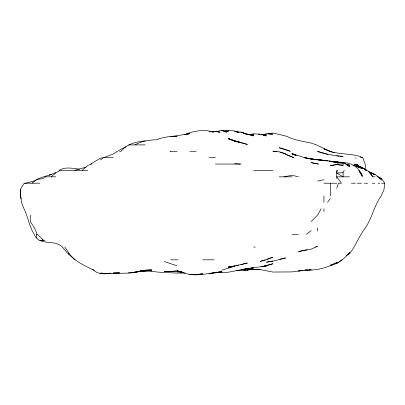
<?xml version="1.0" encoding="UTF-8"?>
<svg xmlns="http://www.w3.org/2000/svg" width="405" height="405" viewBox="0 0 405 405"><rect width="100%" height="100%" fill="white"/><g stroke="black" fill="none" stroke-linecap="round" stroke-linejoin="round"><path stroke-width="0.61" d="M378.559 176.828L381.419 178.311L384.75 183.212L383.975 189.596L381.115 195.98C374.159 205.786 372.068 217.991 365.34 227.904C359.159 235.847 355.879 245.511 349.733 253.439L348.801 253.439C343.87 258.977 337.866 264.055 330.343 265.371L336.727 262.612C326.982 268.054 315.971 270.687 304.803 270.039L307.704 269.927M336.727 188.411L338.448 183.212L341.45 183.212L336.727 176.828L349.495 176.828M321.16 208.747L317.571 215.136L311.187 221.52M62.193 246.903C53.89 238.626 39.563 246.878 34.147 234.287C29.256 226.42 28.066 217.024 24.006 208.747L21.536 202.363L20.584 195.98L20.25 189.596L23.885 183.673L36.075 180.458M327.549 202.363L330.343 198.541M74.96 259.823L68.577 254.148L69.098 253.439C75.193 261.924 85.156 265.761 94.117 270.388M348.801 253.439L349.495 252.507L349.733 253.439M344.356 170.444L343.111 171.831L343.111 176.828L336.727 173.051L336.727 178.453M145.192 140.839C136.313 141.846 126.871 143.805 121.065 151.288L119.652 151.288M51.324 176.828L55.809 172.819L60.218 170.444L87.733 170.444M82.104 170.444L87.733 165.412L91.702 164.055M32.005 183.212L36.658 179.461L43.041 176.944L51.744 174.433M306.458 234.287L311.187 230.597M100.501 159.904L103.7 157.672L113.268 153.971L119.652 150.002L126.036 146.716M336.727 263.437L342.098 259.823M90.659 164.055L100.501 158.198L102.566 157.672M346.305 255.585L349.495 253.657L349.495 252.507M134.992 144.904C141.882 140.778 150.093 139.953 157.96 139.685M59.029 170.444C65.235 166.404 72.778 168.465 79.608 169.168M315.556 247.055L317.571 246.22L311.187 249.126L298.419 251.591L307.127 249.662M55.809 172.657L49.425 175.026L51.744 174.459M221.803 270.181L234.576 266.212M284.011 176.828L292.035 175.254L298.419 176.828M267.077 259.154L272.884 257.226L266.06 259.823L260.111 261.453L265.133 259.823M249.085 269.548L247.344 270.105L243.861 270.186M184.078 134.718C193.327 131.164 203.644 128.78 213.344 132.136L209.036 131.266L215.419 131.681L213.663 131.853M249.085 269.477L247.344 270.003L249.667 269.563M234.576 265.898L228.192 267.573L247.344 263.042L240.96 264.587M85.992 167.219L74.96 170.232M261.853 134.941L266.495 133.685L272.884 134.136L268.819 134.101M157.96 139.092C164.177 137.239 170.601 135.999 177.117 136.333L170.728 136.617L189.884 133.701L184.66 134.683M43.041 240.671L43.041 239.912L39.892 240.671L45.102 240.671M279.845 259.261L285.652 257.95L272.884 261.215L266.495 262.156L272.884 260.972M224.709 131.053L228.192 130.268L234.576 130.987L238.307 132.136L236.176 131.696M215.419 131.772L221.803 130.41L226.511 132.136L221.803 130.41M317.571 181.035L323.959 179.724M235.735 265.66L238.636 265.062M249.085 134.698L253.727 133.797L260.111 134.217M215.419 272.778L221.803 271.441L215.419 272.778L209.036 273.486L215.419 272.595L221.803 272.595C209.026 272.094 195.959 277.81 183.5 272.681L177.117 270.737L183.5 272.595L177.117 271.061L164.344 271.623L177.117 271.061L183.5 272.489L177.117 271.147L181.177 271.669M134.744 272.18L145.192 270.348L148.675 270.343M267.659 133.888L272.884 133.017L285.652 135.994L292.035 138.642L298.419 140.494L311.187 143.092L316.528 144.904L330.343 151.516L334.403 152.812M134.744 272.114L145.192 270.418L157.96 272.125L177.117 273.097L185.242 273.086M249.085 269.522L247.344 269.796L260.111 269.603L272.884 272.044L292.035 271.912L303.061 270.363L298.419 271.021L311.187 269.791L308.868 269.882M140.55 270.92L145.192 270.221L151.576 269.882L145.192 270.211L138.809 271.355L145.192 270.221C134.749 273.193 124.046 273.633 113.268 273L119.652 272.869L106.885 273.679L100.501 273.102L106.885 273.618L110.368 273.183M110.95 273.162C104.789 274.296 97.251 274.524 92.801 269.34M234.576 266.085L228.192 267.022L233.796 266.212M213.076 131.802L215.419 131.473L220.229 132.136L217.824 132.096M36.658 179.461L43.041 178.595L45.466 176.828L55.809 176.828M258.37 134.293L260.111 134.075L266.495 135.913L263.594 135.341M143.451 270.55L148.675 270.601L145.192 270.348L132.425 272.757M261.235 266.455L262.916 266.272M149.253 270.753L142.869 271.127M264.08 266.146L266.495 265.898L263.62 266.212L272.884 263.756L264.622 266.212L250.244 268.231M250.244 268.15L253.727 267.811L240.96 269.811L247.344 268.545L228.192 272.246L215.419 272.606L219.287 272.595M263.594 135.083L266.495 134.809L261.853 134.698M148.675 270.727L139.386 271.391M247.926 268.388L249.085 268.312M226.451 131.407L228.192 131.296L228.192 130.268M250.244 269.35L253.727 269.153L240.96 270.702L236.317 270.58M336.727 173.051L343.111 172.707M150.417 270.732L151.576 270.818L142.869 271.011M256.051 269.462L260.111 269.3L247.344 269.7L253.727 269.553M251.409 134.911L253.727 134.845L247.926 134.328M128.36 272.874L131.843 272.773M236.864 132.136L240.96 132.136L253.727 135.877L247.926 134.419M128.709 144.904L145.192 144.904M177.117 151.288L170.08 151.288L170.728 151.915M189.884 151.288L196.268 151.288M103.7 157.672L113.268 157.672M209.036 157.672L215.419 157.672M360.202 157.672L362.784 157.672L365.108 164.055L366.074 170.444M215.419 164.055L240.96 164.055M253.727 170.444L272.884 170.444M279.268 176.828L292.035 176.828M369.183 172.12L375.035 174.752L368.651 171.609L372.843 176.828L375.035 176.828M376.878 176.828L378.123 176.828L381.419 180.149L381.419 178.676L379.095 178.043M24.816 183.212L39.811 183.212M323.959 183.212L336.727 183.212M351.469 183.212L355.372 183.212M357.352 183.212L361.569 183.212M364.368 183.212L367.689 183.212M372.246 183.212L374.706 183.212M378.022 183.212L379.819 183.212M381.566 183.212L384.75 183.212M20.25 189.596L20.326 195.98L21.268 198.88M36.658 234.287L37.538 234.287L43.041 239.912M292.035 234.287L298.419 234.287M253.727 247.055L255.332 247.055M69.098 253.439L67.822 253.439L62.34 247.055M170.728 259.823L178.16 259.823M202.652 259.823L214.159 259.823M331.503 161.514L336.727 161.58L343.111 162.729L345.333 163.488M330.343 161.347L329.179 161.16L336.727 161.58L330.343 161.286L336.145 161.787M234.576 163.731L240.109 164.055M336.727 155.981L339.051 156.127M340.21 156.203L343.111 156.396C334.449 155.697 325.802 154.224 317.571 151.389L328.02 154.563M317.571 159.843L323.959 160.35L311.187 158.983L304.803 157.742L298.419 155.54L292.035 153.991L294.162 154.973M311.187 159.276L312.351 159.378L311.187 159.074M314.67 159.585L316.993 159.793M343.111 165.311L336.727 164.592L330.343 165.579L336.727 164.587L343.111 165.311L343.111 164.055M221.803 130.461L228.192 131.296M349.495 165.048L346.012 164.587L349.495 165.048L349.495 166.445L348.335 166.01M304.803 157.672C313.166 159.848 321.843 159.864 330.343 161.139C336.687 163.463 344.26 161.306 349.495 166.445M311.187 158.983L313.51 159.332L311.187 158.983L312.928 159.423M328.02 161.018L311.187 158.917L304.803 157.742L310.61 158.952M234.576 131.362L239.152 132.136M276.823 151.708L272.884 151.136L279.268 151.738L285.652 153.839L279.845 152.28M329.179 161.22L330.343 161.423M330.92 161.499L336.727 162.592L343.111 162.896L337.309 163.007C348.042 161.058 358.886 165.397 362.262 176.469L359.473 171.538M337.309 161.954L338.469 162.182M352.978 165.356L355.879 166.045L362.262 168.495L356.461 166.551M330.92 161.56L332.085 161.853M347.176 165.265L349.495 165.873L347.176 165.215M330.343 151.435C340.716 154.71 352.056 153.252 362.262 157.317M177.117 265.812L164.344 261.549M285.652 149.906L290.299 151.288L285.652 149.491L279.268 147.754L285.069 149.708M369.228 172.1L375.035 174.297L378.123 176.828M240.96 132.136L247.344 134.607L241.086 132.136M355.879 165.083L362.262 167.569L366.201 170.444L362.262 167.574L354.01 164.055C360.895 167.305 369.056 169.462 372.843 176.828M329.953 151.288L323.959 148.843L329.847 151.288M357.352 165.847L355.879 164.82L357.235 166.025M357.564 165.761L355.879 164.055L357.463 165.883M359.939 172.378L362.262 175.279L358.855 170.444M358.314 166.02L356.932 164.055L358.298 166.187M64.82 247.055L68.577 252.609L68.577 254.148M355.879 157.672L355.879 158.492M330.343 183.212L330.343 195.98M323.959 195.98L323.959 202.363M323.959 208.747L323.959 211.395M317.571 227.904L317.571 230.982M36.658 237.775L36.658 233.083L34.511 227.904L30.269 221.52L30.269 215.136M337.284 170.444L336.727 172.692L336.727 170.444L337.284 170.444M133.584 272.337L132.425 272.595L133.584 272.388M202.652 273.785L196.268 274.625L189.884 274.509L196.268 274.57L202.652 273.785M181.177 271.897L177.117 271.841L181.177 271.922M318.37 164.055L311.187 162.663L318.37 164.055M316.411 159.767L314.67 159.504L316.411 159.767M240.96 142.565L234.576 141.072L228.192 138.52L234.576 141.016L247.344 144.443L228.192 138.692L234.576 141.016L240.96 142.565M296.095 155.292L292.035 153.991L296.095 155.272M293.746 157.672L285.652 154.31L293.746 157.672M295.761 155.444L292.035 153.308L295.761 155.444"/></g></svg>
